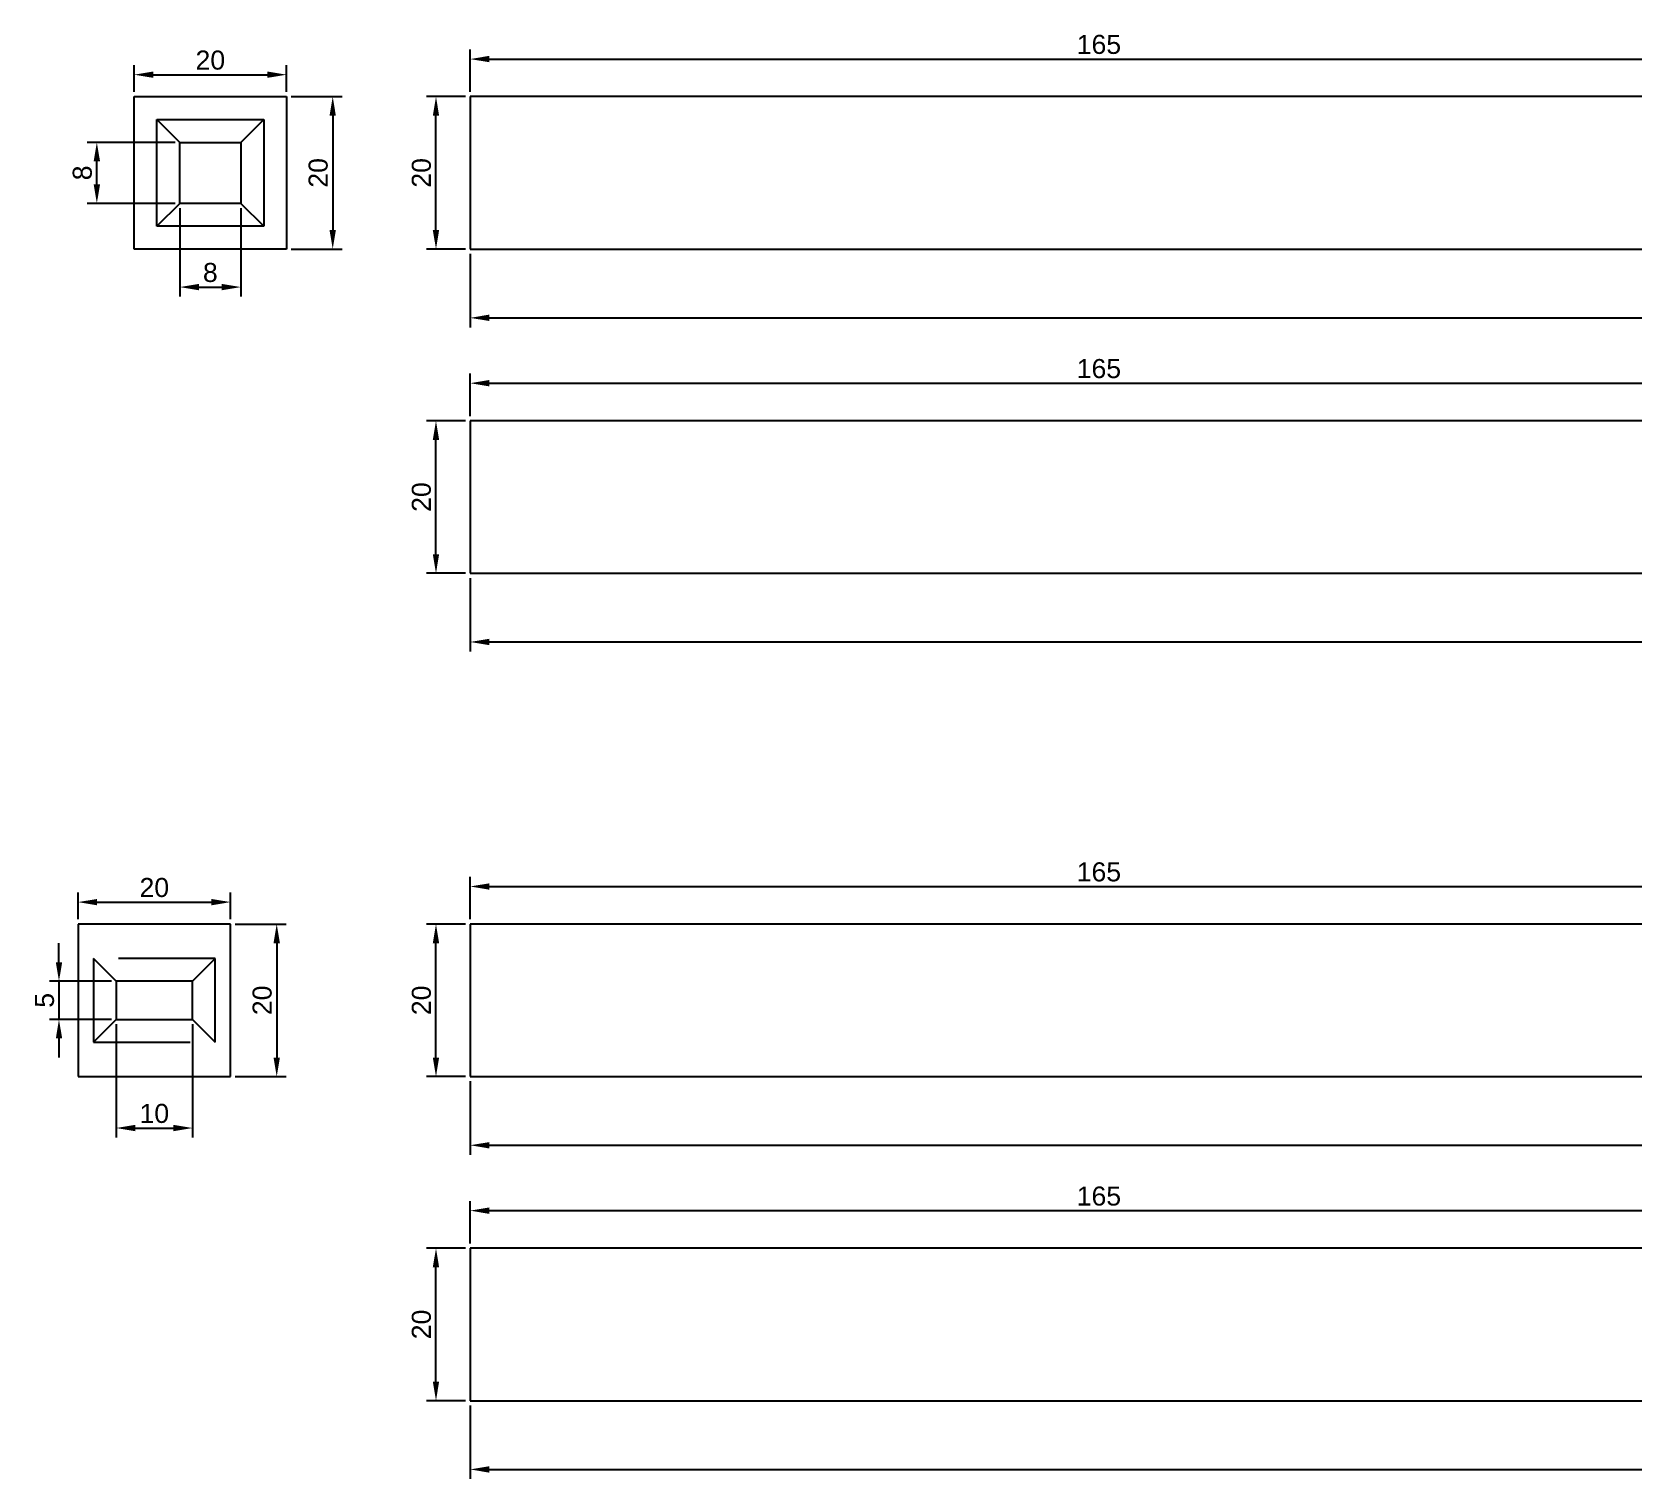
# Model space of a CAD drawing. Header units: millimetres. Extents: x 3071 to 9936, y 1504 to 4997.
# Drawn here: x 8576.5 to 8786.7, y 1933.3 to 2123.2 of the extents above; entities that cross this region are included whole.
import ezdxf

# ---------------------------------------------------------------- set-up
doc = ezdxf.new("R2010")
doc.units = ezdxf.units.MM
doc.linetypes.add('DASHED', pattern=[19.05, 12.7, -6.35])
doc.styles.get("Standard").update_dxf_attribs({"font": 'arial.ttf'})
doc.dimstyles.new('ISO-25', dxfattribs={"dimtxt": 2.5, "dimasz": 2.5, "dimexe": 1.25, "dimexo": 0.625, "dimtad": 1, "dimtxsty": 'Standard', "dimcen": 2.5, "dimadec": 0, "dimazin": 0, "dimtfac": 1, "dimtmove": 0, "dimatfit": 3, "dimfxl": 1, "dimarcsym": 0})

# ---------------------------------------------------------------- blocks, each defined once
blk = doc.blocks.new('*D337')
at = {"color": 0, "lineweight": -2, "transparency": 16777216}
for p, q in [((8633.35, 2114.7), (8628.24, 2114.7)), ((8629.49, 2097.2), (8629.49, 2112.2)), ((8633.35, 2094.7), (8628.24, 2094.7))]:
    blk.add_line(p, q, dxfattribs=at)
at = {"color": 0, "transparency": 16777216}
for points in [[(8629.07, 2112.2), (8629.9, 2112.2), (8629.49, 2114.7)], [(8629.07, 2097.2), (8629.9, 2097.2), (8629.49, 2094.7)]]:
    blk.add_solid(points, dxfattribs=at)
at = {"layer": 'Defpoints', "color": 0, "transparency": 16777216}
for p in [(8629.49, 2114.7), (8633.97, 2114.7), (8633.97, 2094.7)]:
    blk.add_point(p, dxfattribs=at)
at = {"color": 0, "transparency": 16777216, "insert": (8627.58, 2104.7), "char_height": 2.5, "attachment_point": 5, "rotation": 90}
blk.add_mtext('20', dxfattribs=at)
blk = doc.blocks.new('*D399')
at = {"color": 0, "lineweight": -2, "transparency": 16777216}
for p, q in [((8633.97, 2115.32), (8633.97, 2120.88)), ((8798.97, 2115.32), (8798.97, 2120.88)), ((8636.47, 2119.63), (8796.47, 2119.63))]:
    blk.add_line(p, q, dxfattribs=at)
at = {"color": 0, "transparency": 16777216}
for points in [[(8636.47, 2120.05), (8636.47, 2119.22), (8633.97, 2119.63)], [(8796.47, 2120.05), (8796.47, 2119.22), (8798.97, 2119.63)]]:
    blk.add_solid(points, dxfattribs=at)
at = {"layer": 'Defpoints', "color": 0, "transparency": 16777216}
for p in [(8798.97, 2119.63), (8633.97, 2114.7), (8798.97, 2114.7)]:
    blk.add_point(p, dxfattribs=at)
at = {"color": 0, "transparency": 16777216, "insert": (8716.47, 2121.54), "char_height": 2.5, "attachment_point": 5}
blk.add_mtext('165', dxfattribs=at)
blk = doc.blocks.new('*D342')
at = {"color": 0, "lineweight": -2, "transparency": 16777216}
for p, q in [((8633.97, 2094.07), (8633.97, 2084.43)), ((8969.97, 2094.07), (8969.97, 2084.43)), ((8636.47, 2085.68), (8967.47, 2085.68))]:
    blk.add_line(p, q, dxfattribs=at)
at = {"color": 0, "transparency": 16777216}
for points in [[(8636.47, 2086.1), (8636.47, 2085.27), (8633.97, 2085.68)], [(8967.47, 2086.1), (8967.47, 2085.27), (8969.97, 2085.68)]]:
    blk.add_solid(points, dxfattribs=at)
at = {"layer": 'Defpoints', "color": 0, "transparency": 16777216}
for p in [(8633.97, 2094.7), (8969.97, 2094.7), (8969.97, 2085.68)]:
    blk.add_point(p, dxfattribs=at)
at = {"color": 0, "transparency": 16777216, "insert": (8801.97, 2087.59), "char_height": 2.5, "attachment_point": 5}
blk.add_mtext('336', dxfattribs=at)
blk = doc.blocks.new('*D343')
at = {"color": 0, "lineweight": -2, "transparency": 16777216}
for p, q in [((8633.35, 2072.17), (8628.24, 2072.17)), ((8629.49, 2054.67), (8629.49, 2069.67)), ((8633.35, 2052.17), (8628.24, 2052.17))]:
    blk.add_line(p, q, dxfattribs=at)
at = {"color": 0, "transparency": 16777216}
for points in [[(8629.07, 2069.67), (8629.9, 2069.67), (8629.49, 2072.17)], [(8629.07, 2054.67), (8629.9, 2054.67), (8629.49, 2052.17)]]:
    blk.add_solid(points, dxfattribs=at)
at = {"layer": 'Defpoints', "color": 0, "transparency": 16777216}
for p in [(8629.49, 2072.17), (8633.97, 2072.17), (8633.97, 2052.17)]:
    blk.add_point(p, dxfattribs=at)
at = {"color": 0, "transparency": 16777216, "insert": (8627.58, 2062.17), "char_height": 2.5, "attachment_point": 5, "rotation": 90}
blk.add_mtext('20', dxfattribs=at)
blk = doc.blocks.new('*D405')
at = {"color": 0, "lineweight": -2, "transparency": 16777216}
for p, q in [((8587.53, 1993.02), (8587.53, 1978.14)), ((8597.53, 1993.02), (8597.53, 1978.14)), ((8590.03, 1979.39), (8595.03, 1979.39))]:
    blk.add_line(p, q, dxfattribs=at)
at = {"color": 0, "transparency": 16777216}
for points in [[(8590.03, 1979.81), (8590.03, 1978.97), (8587.53, 1979.39)], [(8595.03, 1979.81), (8595.03, 1978.97), (8597.53, 1979.39)]]:
    blk.add_solid(points, dxfattribs=at)
at = {"layer": 'Defpoints', "color": 0, "transparency": 16777216}
for p in [(8587.53, 1993.64), (8597.53, 1993.64), (8597.53, 1979.39)]:
    blk.add_point(p, dxfattribs=at)
at = {"color": 0, "transparency": 16777216, "insert": (8592.53, 1981.29), "char_height": 2.5, "attachment_point": 5}
blk.add_mtext('10', dxfattribs=at)
blk = doc.blocks.new('*D406')
at = {"color": 0, "lineweight": -2, "transparency": 16777216}
for p, q in [((8589.88, 2115.32), (8589.88, 2118.83)), ((8609.88, 2115.32), (8609.88, 2118.83)), ((8592.38, 2117.58), (8607.38, 2117.58))]:
    blk.add_line(p, q, dxfattribs=at)
at = {"color": 0, "transparency": 16777216}
for points in [[(8592.38, 2118), (8592.38, 2117.17), (8589.88, 2117.58)], [(8607.38, 2118), (8607.38, 2117.17), (8609.88, 2117.58)]]:
    blk.add_solid(points, dxfattribs=at)
at = {"layer": 'Defpoints', "color": 0, "transparency": 16777216}
for p in [(8609.88, 2117.58), (8589.88, 2114.7), (8609.88, 2114.7)]:
    blk.add_point(p, dxfattribs=at)
at = {"color": 0, "transparency": 16777216, "insert": (8599.88, 2119.48), "char_height": 2.5, "attachment_point": 5}
blk.add_mtext('20', dxfattribs=at)
blk = doc.blocks.new('*D407')
at = {"color": 0, "lineweight": -2, "transparency": 16777216}
for p, q in [((8610.5, 2114.7), (8617.19, 2114.7)), ((8615.94, 2112.2), (8615.94, 2097.2)), ((8610.5, 2094.7), (8617.19, 2094.7))]:
    blk.add_line(p, q, dxfattribs=at)
at = {"color": 0, "transparency": 16777216}
for points in [[(8615.52, 2112.2), (8616.35, 2112.2), (8615.94, 2114.7)], [(8615.52, 2097.2), (8616.35, 2097.2), (8615.94, 2094.7)]]:
    blk.add_solid(points, dxfattribs=at)
at = {"layer": 'Defpoints', "color": 0, "transparency": 16777216}
for p in [(8609.88, 2114.7), (8609.88, 2094.7), (8615.94, 2094.7)]:
    blk.add_point(p, dxfattribs=at)
at = {"color": 0, "transparency": 16777216, "insert": (8614.04, 2104.7), "char_height": 2.5, "attachment_point": 5, "rotation": 90}
blk.add_mtext('20', dxfattribs=at)
blk = doc.blocks.new('*D365')
at = {"color": 0, "lineweight": -2, "transparency": 16777216}
for p, q in [((8582.53, 2006.77), (8582.53, 2010.28)), ((8602.53, 2006.77), (8602.53, 2010.28)), ((8585.03, 2009.03), (8600.03, 2009.03))]:
    blk.add_line(p, q, dxfattribs=at)
at = {"color": 0, "transparency": 16777216}
for points in [[(8585.03, 2009.44), (8585.03, 2008.61), (8582.53, 2009.03)], [(8600.03, 2009.44), (8600.03, 2008.61), (8602.53, 2009.03)]]:
    blk.add_solid(points, dxfattribs=at)
at = {"layer": 'Defpoints', "color": 0, "transparency": 16777216}
for p in [(8602.53, 2009.03), (8582.53, 2006.14), (8602.53, 2006.14)]:
    blk.add_point(p, dxfattribs=at)
at = {"color": 0, "transparency": 16777216, "insert": (8592.53, 2010.93), "char_height": 2.5, "attachment_point": 5}
blk.add_mtext('20', dxfattribs=at)
blk = doc.blocks.new('*D366')
at = {"color": 0, "lineweight": -2, "transparency": 16777216}
for p, q in [((8603.16, 2006.14), (8609.84, 2006.14)), ((8608.59, 2003.64), (8608.59, 1988.64)), ((8603.16, 1986.14), (8609.84, 1986.14))]:
    blk.add_line(p, q, dxfattribs=at)
at = {"color": 0, "transparency": 16777216}
for points in [[(8608.17, 2003.64), (8609.01, 2003.64), (8608.59, 2006.14)], [(8608.17, 1988.64), (8609.01, 1988.64), (8608.59, 1986.14)]]:
    blk.add_solid(points, dxfattribs=at)
at = {"layer": 'Defpoints', "color": 0, "transparency": 16777216}
for p in [(8602.53, 2006.14), (8602.53, 1986.14), (8608.59, 1986.14)]:
    blk.add_point(p, dxfattribs=at)
at = {"color": 0, "transparency": 16777216, "insert": (8606.69, 1996.14), "char_height": 2.5, "attachment_point": 5, "rotation": 90}
blk.add_mtext('20', dxfattribs=at)
blk = doc.blocks.new('*D408')
at = {"layer": 'Defpoints', "color": 0, "lineweight": -2, "transparency": 16777216}
for p, q in [((8580.02, 2001.14), (8580.02, 2003.64)), ((8586.91, 1998.64), (8578.77, 1998.64)), ((8580.02, 1998.64), (8580.02, 1993.64)), ((8586.91, 1993.64), (8578.77, 1993.64)), ((8580.02, 1991.14), (8580.02, 1988.64))]:
    blk.add_line(p, q, dxfattribs=at)
at = {"layer": 'Defpoints', "color": 0, "transparency": 16777216}
for p in [(8587.53, 1998.64), (8580.02, 1993.64), (8587.53, 1993.64)]:
    blk.add_point(p, dxfattribs=at)
for points in [[(8579.61, 2001.14), (8580.44, 2001.14), (8580.02, 1998.64)], [(8579.61, 1991.14), (8580.44, 1991.14), (8580.02, 1993.64)]]:
    blk.add_solid(points, dxfattribs=at)
at = {"layer": 'Defpoints', "color": 0, "transparency": 16777216, "insert": (8578.13, 1996.14), "char_height": 2.5, "attachment_point": 5, "rotation": 90}
blk.add_mtext('5', dxfattribs=at)
blk = doc.blocks.new('*D409')
at = {"color": 0, "lineweight": -2, "transparency": 16777216}
for p, q in [((8595.88, 2100.07), (8595.88, 2088.47)), ((8603.88, 2100.07), (8603.88, 2088.47)), ((8598.38, 2089.72), (8601.38, 2089.72))]:
    blk.add_line(p, q, dxfattribs=at)
at = {"color": 0, "transparency": 16777216}
for points in [[(8598.38, 2090.13), (8598.38, 2089.3), (8595.88, 2089.72)], [(8601.38, 2090.13), (8601.38, 2089.3), (8603.88, 2089.72)]]:
    blk.add_solid(points, dxfattribs=at)
at = {"layer": 'Defpoints', "color": 0, "transparency": 16777216}
for p in [(8595.88, 2100.7), (8603.88, 2100.7), (8603.88, 2089.72)]:
    blk.add_point(p, dxfattribs=at)
at = {"color": 0, "transparency": 16777216, "insert": (8599.88, 2091.62), "char_height": 2.5, "attachment_point": 5}
blk.add_mtext('8', dxfattribs=at)
blk = doc.blocks.new('*D410')
at = {"color": 0, "lineweight": -2, "transparency": 16777216}
for p, q in [((8595.25, 2108.7), (8583.74, 2108.7)), ((8584.99, 2103.2), (8584.99, 2106.2)), ((8595.25, 2100.7), (8583.74, 2100.7))]:
    blk.add_line(p, q, dxfattribs=at)
at = {"color": 0, "transparency": 16777216}
for points in [[(8584.57, 2106.2), (8585.41, 2106.2), (8584.99, 2108.7)], [(8584.57, 2103.2), (8585.41, 2103.2), (8584.99, 2100.7)]]:
    blk.add_solid(points, dxfattribs=at)
at = {"layer": 'Defpoints', "color": 0, "transparency": 16777216}
for p in [(8584.99, 2108.7), (8595.88, 2108.7), (8595.88, 2100.7)]:
    blk.add_point(p, dxfattribs=at)
at = {"color": 0, "transparency": 16777216, "insert": (8583.09, 2104.7), "char_height": 2.5, "attachment_point": 5, "rotation": 90}
blk.add_mtext('8', dxfattribs=at)
blk = doc.blocks.new('*D372')
at = {"color": 0, "lineweight": -2, "transparency": 16777216}
for p, q in [((8633.97, 2072.8), (8633.97, 2078.36)), ((8636.47, 2077.11), (8796.47, 2077.11)), ((8798.97, 2072.8), (8798.97, 2078.36))]:
    blk.add_line(p, q, dxfattribs=at)
at = {"color": 0, "transparency": 16777216}
for points in [[(8636.47, 2077.52), (8636.47, 2076.69), (8633.97, 2077.11)], [(8796.47, 2077.52), (8796.47, 2076.69), (8798.97, 2077.11)]]:
    blk.add_solid(points, dxfattribs=at)
at = {"layer": 'Defpoints', "color": 0, "transparency": 16777216}
for p in [(8798.97, 2077.11), (8633.97, 2072.17), (8798.97, 2072.17)]:
    blk.add_point(p, dxfattribs=at)
at = {"color": 0, "transparency": 16777216, "insert": (8716.47, 2079.01), "char_height": 2.5, "attachment_point": 5}
blk.add_mtext('165', dxfattribs=at)
blk = doc.blocks.new('*D374')
at = {"color": 0, "lineweight": -2, "transparency": 16777216}
for p, q in [((8633.97, 2051.55), (8633.97, 2041.91)), ((8969.97, 2051.55), (8969.97, 2041.91)), ((8636.47, 2043.16), (8967.47, 2043.16))]:
    blk.add_line(p, q, dxfattribs=at)
at = {"color": 0, "transparency": 16777216}
for points in [[(8636.47, 2043.57), (8636.47, 2042.74), (8633.97, 2043.16)], [(8967.47, 2043.57), (8967.47, 2042.74), (8969.97, 2043.16)]]:
    blk.add_solid(points, dxfattribs=at)
at = {"layer": 'Defpoints', "color": 0, "transparency": 16777216}
for p in [(8633.97, 2052.17), (8969.97, 2052.17), (8969.97, 2043.16)]:
    blk.add_point(p, dxfattribs=at)
at = {"color": 0, "transparency": 16777216, "insert": (8801.97, 2045.06), "char_height": 2.5, "attachment_point": 5}
blk.add_mtext('336', dxfattribs=at)
blk = doc.blocks.new('*D375')
at = {"color": 0, "lineweight": -2, "transparency": 16777216}
for p, q in [((8633.35, 2006.14), (8628.24, 2006.14)), ((8629.49, 1988.64), (8629.49, 2003.64)), ((8633.35, 1986.14), (8628.24, 1986.14))]:
    blk.add_line(p, q, dxfattribs=at)
at = {"color": 0, "transparency": 16777216}
for points in [[(8629.07, 2003.64), (8629.9, 2003.64), (8629.49, 2006.14)], [(8629.07, 1988.64), (8629.9, 1988.64), (8629.49, 1986.14)]]:
    blk.add_solid(points, dxfattribs=at)
at = {"layer": 'Defpoints', "color": 0, "transparency": 16777216}
for p in [(8629.49, 2006.14), (8633.97, 2006.14), (8633.97, 1986.14)]:
    blk.add_point(p, dxfattribs=at)
at = {"color": 0, "transparency": 16777216, "insert": (8627.58, 1996.14), "char_height": 2.5, "attachment_point": 5, "rotation": 90}
blk.add_mtext('20', dxfattribs=at)
blk = doc.blocks.new('*D411')
at = {"color": 0, "lineweight": -2, "transparency": 16777216}
for p, q in [((8633.97, 2006.77), (8633.97, 2012.33)), ((8798.97, 2006.77), (8798.97, 2012.33)), ((8636.47, 2011.08), (8796.47, 2011.08))]:
    blk.add_line(p, q, dxfattribs=at)
at = {"color": 0, "transparency": 16777216}
for points in [[(8636.47, 2011.49), (8636.47, 2010.66), (8633.97, 2011.08)], [(8796.47, 2011.49), (8796.47, 2010.66), (8798.97, 2011.08)]]:
    blk.add_solid(points, dxfattribs=at)
at = {"layer": 'Defpoints', "color": 0, "transparency": 16777216}
for p in [(8798.97, 2011.08), (8633.97, 2006.14), (8798.97, 2006.14)]:
    blk.add_point(p, dxfattribs=at)
at = {"color": 0, "transparency": 16777216, "insert": (8716.47, 2012.98), "char_height": 2.5, "attachment_point": 5}
blk.add_mtext('165', dxfattribs=at)
blk = doc.blocks.new('*D377')
at = {"color": 0, "lineweight": -2, "transparency": 16777216}
for p, q in [((8633.97, 1985.52), (8633.97, 1975.88)), ((8969.97, 1985.52), (8969.97, 1975.88)), ((8636.47, 1977.13), (8967.47, 1977.13))]:
    blk.add_line(p, q, dxfattribs=at)
at = {"color": 0, "transparency": 16777216}
for points in [[(8636.47, 1977.54), (8636.47, 1976.71), (8633.97, 1977.13)], [(8967.47, 1977.54), (8967.47, 1976.71), (8969.97, 1977.13)]]:
    blk.add_solid(points, dxfattribs=at)
at = {"layer": 'Defpoints', "color": 0, "transparency": 16777216}
for p in [(8633.97, 1986.14), (8969.97, 1986.14), (8969.97, 1977.13)]:
    blk.add_point(p, dxfattribs=at)
at = {"color": 0, "transparency": 16777216, "insert": (8801.97, 1979.03), "char_height": 2.5, "attachment_point": 5}
blk.add_mtext('336', dxfattribs=at)
blk = doc.blocks.new('*D378')
at = {"color": 0, "lineweight": -2, "transparency": 16777216}
for p, q in [((8633.35, 1963.62), (8628.24, 1963.62)), ((8629.49, 1946.12), (8629.49, 1961.12)), ((8633.35, 1943.62), (8628.24, 1943.62))]:
    blk.add_line(p, q, dxfattribs=at)
at = {"color": 0, "transparency": 16777216}
for points in [[(8629.07, 1961.12), (8629.9, 1961.12), (8629.49, 1963.62)], [(8629.07, 1946.12), (8629.9, 1946.12), (8629.49, 1943.62)]]:
    blk.add_solid(points, dxfattribs=at)
at = {"layer": 'Defpoints', "color": 0, "transparency": 16777216}
for p in [(8629.49, 1963.62), (8633.97, 1963.62), (8633.97, 1943.62)]:
    blk.add_point(p, dxfattribs=at)
at = {"color": 0, "transparency": 16777216, "insert": (8627.58, 1953.62), "char_height": 2.5, "attachment_point": 5, "rotation": 90}
blk.add_mtext('20', dxfattribs=at)
blk = doc.blocks.new('*D380')
at = {"color": 0, "lineweight": -2, "transparency": 16777216}
for p, q in [((8633.97, 1964.24), (8633.97, 1969.8)), ((8798.97, 1964.24), (8798.97, 1969.8)), ((8636.47, 1968.55), (8796.47, 1968.55))]:
    blk.add_line(p, q, dxfattribs=at)
at = {"color": 0, "transparency": 16777216}
for points in [[(8636.47, 1968.97), (8636.47, 1968.13), (8633.97, 1968.55)], [(8796.47, 1968.97), (8796.47, 1968.13), (8798.97, 1968.55)]]:
    blk.add_solid(points, dxfattribs=at)
at = {"layer": 'Defpoints', "color": 0, "transparency": 16777216}
for p in [(8798.97, 1968.55), (8633.97, 1963.62), (8798.97, 1963.62)]:
    blk.add_point(p, dxfattribs=at)
at = {"color": 0, "transparency": 16777216, "insert": (8716.47, 1970.45), "char_height": 2.5, "attachment_point": 5}
blk.add_mtext('165', dxfattribs=at)
blk = doc.blocks.new('*D382')
at = {"color": 0, "lineweight": -2, "transparency": 16777216}
for p, q in [((8633.97, 1942.99), (8633.97, 1933.35)), ((8969.97, 1942.99), (8969.97, 1933.35)), ((8636.47, 1934.6), (8967.47, 1934.6))]:
    blk.add_line(p, q, dxfattribs=at)
at = {"color": 0, "transparency": 16777216}
for points in [[(8636.47, 1935.02), (8636.47, 1934.18), (8633.97, 1934.6)], [(8967.47, 1935.02), (8967.47, 1934.18), (8969.97, 1934.6)]]:
    blk.add_solid(points, dxfattribs=at)
at = {"layer": 'Defpoints', "color": 0, "transparency": 16777216}
for p in [(8633.97, 1943.62), (8969.97, 1943.62), (8969.97, 1934.6)]:
    blk.add_point(p, dxfattribs=at)
at = {"color": 0, "transparency": 16777216, "insert": (8801.97, 1936.5), "char_height": 2.5, "attachment_point": 5}
blk.add_mtext('336', dxfattribs=at)

msp = doc.modelspace()

# ---------------------------------------------------------------- linework, layer by layer
for p, q in [((8589.88, 2094.7), (8589.88, 2114.7)), ((8589.88, 2114.7), (8609.88, 2114.7)), ((8609.88, 2114.7), (8609.88, 2094.7)), ((8633.973, 2114.7), (8633.973, 2094.7)), ((8798.973, 2114.7), (8633.973, 2114.7)), ((8592.88, 2097.7), (8592.88, 2111.7)), ((8592.88, 2111.7), (8606.88, 2111.7)), ((8592.88, 2111.7), (8595.88, 2108.7)), ((8606.88, 2111.7), (8603.88, 2108.7)), ((8606.88, 2111.7), (8606.88, 2097.7)), ((8595.88, 2100.7), (8595.88, 2108.7)), ((8595.88, 2108.7), (8603.88, 2108.7)), ((8603.88, 2108.7), (8603.88, 2100.7)), ((8595.88, 2100.7), (8592.88, 2097.7)), ((8603.88, 2100.7), (8595.88, 2100.7)), ((8603.88, 2100.7), (8606.88, 2097.7)), ((8606.88, 2097.7), (8592.88, 2097.7)), ((8609.88, 2094.7), (8589.88, 2094.7)), ((8633.973, 2094.7), (8798.973, 2094.7)), ((8633.973, 2072.173), (8633.973, 2052.173)), ((8798.973, 2072.173), (8633.973, 2072.173)), ((8633.973, 2052.173), (8798.973, 2052.173)), ((8602.532, 2006.142), (8582.532, 2006.142)), ((8582.532, 2006.142), (8582.532, 1986.142)), ((8602.532, 1986.142), (8602.532, 2006.142)), ((8633.973, 2006.142), (8633.973, 1986.142)), ((8798.973, 2006.142), (8633.973, 2006.142)), ((8587.532, 1998.642), (8584.532, 2001.642)), ((8597.532, 1998.642), (8600.532, 2001.642)), ((8587.532, 1993.642), (8584.532, 1990.642)), ((8597.532, 1993.642), (8600.532, 1990.642)), ((8582.532, 1986.142), (8602.532, 1986.142)), ((8633.973, 1986.142), (8798.973, 1986.142)), ((8633.973, 1963.615), (8633.973, 1943.615)), ((8798.973, 1963.615), (8633.973, 1963.615)), ((8633.973, 1943.615), (8798.973, 1943.615))]:
    msp.add_line(p, q)
at = {"linetype": 'DASHED'}
for p, q in [((8600.532, 2001.642), (8584.532, 2001.642)), ((8584.532, 2001.642), (8584.532, 1990.642)), ((8600.532, 1990.642), (8600.532, 2001.642)), ((8597.532, 1998.642), (8587.532, 1998.642)), ((8587.532, 1998.642), (8587.532, 1993.642)), ((8597.532, 1993.642), (8597.532, 1998.642)), ((8587.532, 1993.642), (8597.532, 1993.642)), ((8584.532, 1990.642), (8600.532, 1990.642))]:
    msp.add_line(p, q, dxfattribs=at)

# ---------------------------------------------------------------- dimensions: what is measured, and where the dimension line sits
for p1, p2, distance, picture, middle in [((8633.973, 2114.7), (8798.973, 2114.7), 4.935, '*D399', (8716.473, 2121.536)), ((8589.88, 2114.7), (8609.88, 2114.7), 2.884, '*D406', (8599.88, 2119.485)), ((8609.88, 2114.7), (8609.88, 2094.7), 6.057, '*D407', (8614.036, 2104.7)), ((8633.973, 2094.7), (8633.973, 2114.7), 4.487, '*D337', (8627.585, 2104.7)), ((8595.88, 2100.7), (8595.88, 2108.7), 10.891, '*D410', (8583.087, 2104.7)), ((8595.88, 2100.7), (8603.88, 2100.7), -10.984, '*D409', (8599.88, 2091.618)), ((8633.973, 2094.7), (8969.973, 2094.7), -9.016, '*D342', (8801.973, 2087.586)), ((8633.973, 2072.173), (8798.973, 2072.173), 4.935, '*D372', (8716.473, 2079.009)), ((8633.973, 2052.173), (8633.973, 2072.173), 4.487, '*D343', (8627.585, 2062.173)), ((8633.973, 2052.173), (8969.973, 2052.173), -9.016, '*D374', (8801.973, 2045.06)), ((8633.973, 2006.142), (8798.973, 2006.142), 4.935, '*D411', (8716.473, 2012.978)), ((8582.532, 2006.142), (8602.532, 2006.142), 2.884, '*D365', (8592.532, 2010.927)), ((8602.532, 2006.142), (8602.532, 1986.142), 6.057, '*D366', (8606.688, 1996.142)), ((8633.973, 1986.142), (8633.973, 2006.142), 4.487, '*D375', (8627.585, 1996.142)), ((8587.532, 1993.642), (8597.532, 1993.642), -14.253, '*D405', (8592.532, 1981.291)), ((8633.973, 1986.142), (8969.973, 1986.142), -9.016, '*D377', (8801.973, 1979.028)), ((8633.973, 1963.615), (8798.973, 1963.615), 4.935, '*D380', (8716.473, 1970.452)), ((8633.973, 1943.615), (8633.973, 1963.615), 4.487, '*D378', (8627.585, 1953.615)), ((8633.973, 1943.615), (8969.973, 1943.615), -9.016, '*D382', (8801.973, 1936.502))]:
    dim = msp.add_aligned_dim(p1=p1, p2=p2, distance=distance, dimstyle='ISO-25')
    dim.commit()
    dim.dimension.update_dxf_attribs({"geometry": picture, "text_midpoint": middle})
at = {"layer": 'Defpoints'}
dim = msp.add_aligned_dim(p1=(8587.532, 1998.642), p2=(8587.532, 1993.642), distance=-7.509, dimstyle='ISO-25', dxfattribs=at)
dim.commit()
dim.dimension.update_dxf_attribs({"geometry": '*D408', "text_midpoint": (8578.127, 1996.142)})

doc.saveas('drawing.dxf')
